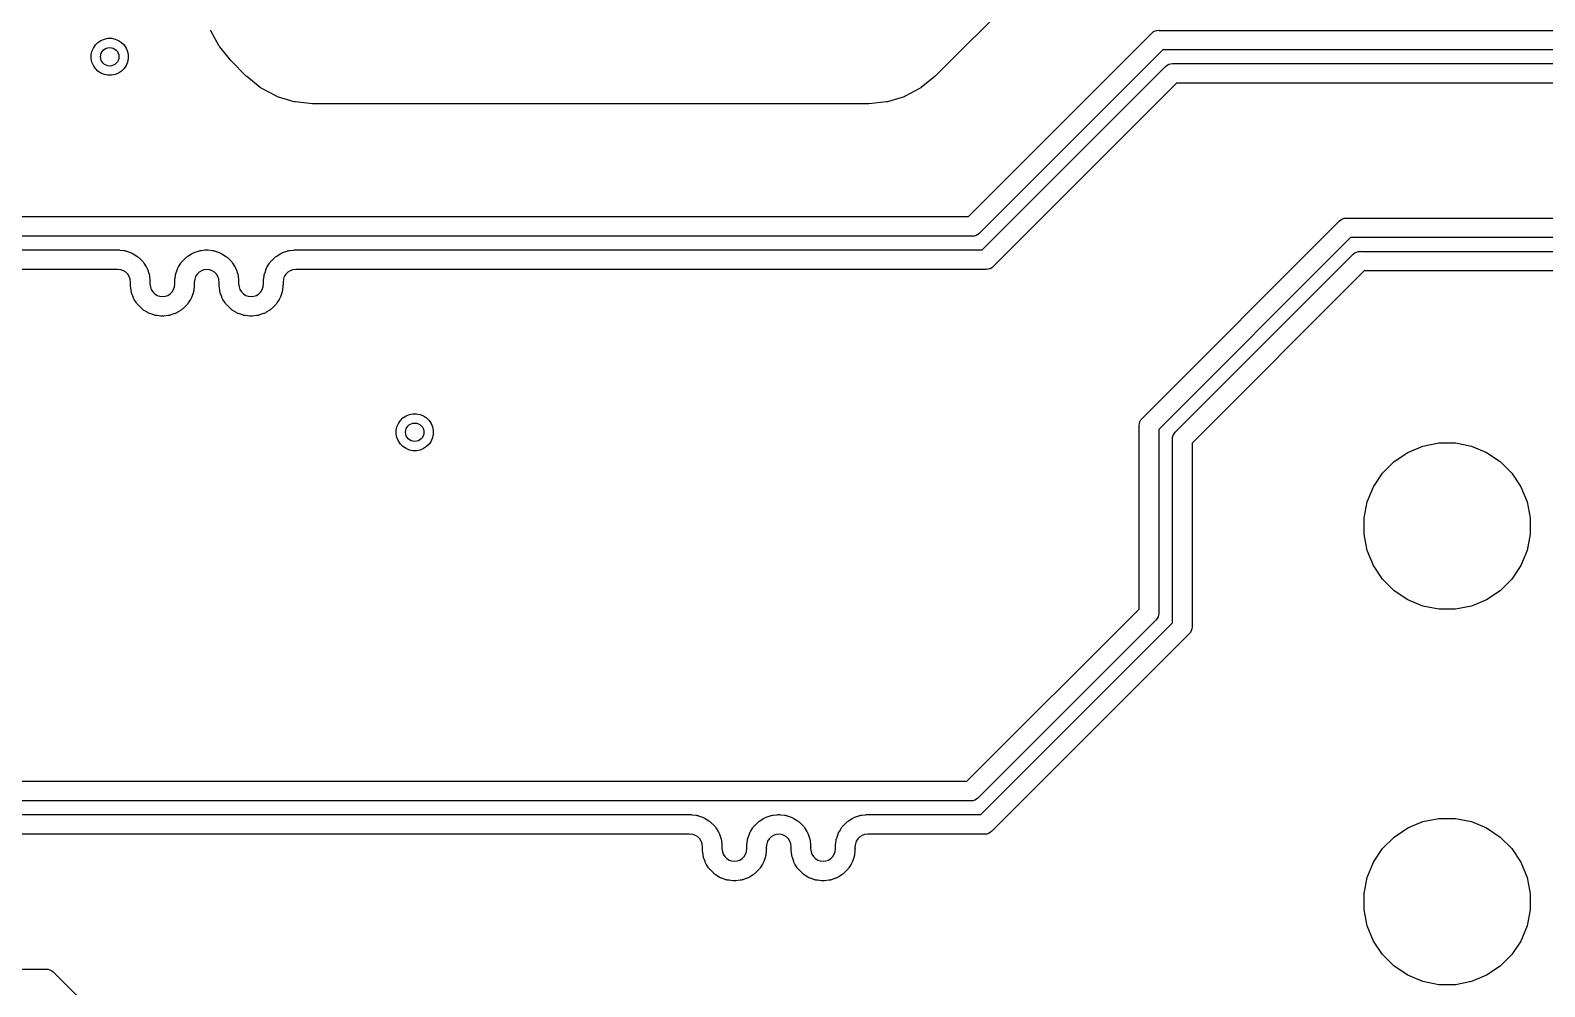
# Model space of a CAD drawing. Extents: x 4.56 to 9.01, y -5.14 to -1.86.
# Drawn here: x 7.445 to 8.252, y -3.345 to -2.836 of the extents above; entities that cross this region are included whole.
import ezdxf

# ---------------------------------------------------------------- set-up
doc = ezdxf.new("R2010")
doc.units = 0
doc.header["$MEASUREMENT"] = 0
doc.layers.add('BLACK', color=7, linetype='CONTINUOUS')

msp = doc.modelspace()

# ---------------------------------------------------------------- linework, layer by layer
at = {"layer": 'BLACK', "linetype": 'CONTINUOUS'}
for p, q in [((8.05963, -2.72787), (7.92725, -2.86025)), ((7.54142, -2.83614), (7.54132, -2.83589)), ((7.54144, -2.83618), (7.54142, -2.83614)), ((7.54579, -2.84431), (7.54144, -2.83618)), ((7.54144, -2.83618), (7.54144, -2.83618)), ((7.54144, -2.83618), (7.54144, -2.83618)), ((7.54144, -2.83618), (7.54144, -2.83618)), ((7.94496, -2.93515), (8.04247, -2.83764)), ((8.04247, -2.83764), (8.04263, -2.83744)), ((8.04263, -2.83744), (8.04342, -2.83679)), ((8.04342, -2.83679), (8.04433, -2.83631)), ((8.04433, -2.83631), (8.04448, -2.83626)), ((8.04448, -2.83626), (8.04531, -2.83601)), ((8.04531, -2.83601), (8.04633, -2.83591)), ((8.04633, -2.83591), (8.04659, -2.83593)), ((8.04659, -2.83593), (8.85341, -2.83593)), ((7.47766, -2.84903), (7.47804, -2.84713)), ((7.47804, -2.84713), (7.47878, -2.84534)), ((7.47878, -2.84534), (7.47985, -2.84373)), ((7.47985, -2.84373), (7.48123, -2.84235)), ((7.48123, -2.84235), (7.48284, -2.84128)), ((7.48284, -2.84128), (7.48463, -2.84054)), ((7.48463, -2.84054), (7.48653, -2.84016)), ((7.48653, -2.84016), (7.48847, -2.84016)), ((7.48847, -2.84016), (7.49037, -2.84054)), ((7.49037, -2.84054), (7.49216, -2.84128)), ((7.49216, -2.84128), (7.49377, -2.84235)), ((7.49377, -2.84235), (7.49515, -2.84373)), ((7.49515, -2.84373), (7.49622, -2.84534)), ((7.49622, -2.84534), (7.49696, -2.84713)), ((7.49696, -2.84713), (7.49734, -2.84903)), ((7.54594, -2.84453), (7.54579, -2.84431)), ((7.54609, -2.84476), (7.54594, -2.84453)), ((7.54611, -2.84479), (7.54609, -2.84476)), ((7.55205, -2.85203), (7.54611, -2.84479)), ((7.54611, -2.84479), (7.54611, -2.84479)), ((7.54611, -2.84479), (7.54611, -2.84479)), ((7.54611, -2.84479), (7.54611, -2.84479)), ((8.04849, -2.84635), (7.95098, -2.94385)), ((8.85151, -2.84635), (8.04849, -2.84635)), ((7.47766, -2.85097), (7.47766, -2.84903)), ((7.47804, -2.85287), (7.47766, -2.85097)), ((7.47878, -2.85466), (7.47804, -2.85287)), ((7.47985, -2.85627), (7.47878, -2.85466)), ((7.49622, -2.85466), (7.49515, -2.85627)), ((7.49696, -2.85287), (7.49622, -2.85466)), ((7.49734, -2.85097), (7.49696, -2.85287)), ((7.49734, -2.84903), (7.49734, -2.85097)), ((7.55214, -2.85212), (7.55205, -2.85203)), ((7.55222, -2.85222), (7.55214, -2.85212)), ((7.55225, -2.85225), (7.55222, -2.85222)), ((7.56025, -2.86025), (7.55225, -2.85225)), ((7.9523, -2.95287), (8.04981, -2.85536)), ((8.04981, -2.85536), (8.04997, -2.85516)), ((8.04997, -2.85516), (8.05076, -2.85451)), ((8.05076, -2.85451), (8.05167, -2.85403)), ((8.05167, -2.85403), (8.05265, -2.85373)), ((8.05167, -2.85403), (8.05167, -2.85403)), ((8.05265, -2.85373), (8.05367, -2.85363)), ((8.05367, -2.85363), (8.05393, -2.85365)), ((8.05393, -2.85365), (8.84607, -2.85365)), ((7.48123, -2.85765), (7.47985, -2.85627)), ((7.48284, -2.85872), (7.48123, -2.85765)), ((7.48463, -2.85946), (7.48284, -2.85872)), ((7.48653, -2.85984), (7.48463, -2.85946)), ((7.48847, -2.85984), (7.48653, -2.85984)), ((7.49037, -2.85946), (7.48847, -2.85984)), ((7.49216, -2.85872), (7.49037, -2.85946)), ((7.49377, -2.85765), (7.49216, -2.85872)), ((7.49515, -2.85627), (7.49377, -2.85765)), ((7.56035, -2.86033), (7.56025, -2.86025)), ((7.56044, -2.86042), (7.56035, -2.86033)), ((7.56047, -2.86045), (7.56044, -2.86042)), ((7.56771, -2.86639), (7.56047, -2.86045)), ((7.92703, -2.86045), (7.91979, -2.86639)), ((7.92712, -2.86036), (7.92703, -2.86045)), ((7.92722, -2.86028), (7.92712, -2.86036)), ((7.92725, -2.86025), (7.92722, -2.86028)), ((8.05583, -2.86407), (7.95832, -2.96157)), ((8.84417, -2.86407), (8.05583, -2.86407)), ((7.56793, -2.86654), (7.56771, -2.86639)), ((7.56815, -2.86669), (7.56793, -2.86654)), ((7.56819, -2.86671), (7.56815, -2.86669)), ((7.57632, -2.87106), (7.56819, -2.86671)), ((7.56819, -2.86671), (7.56819, -2.86671)), ((7.56819, -2.86671), (7.56819, -2.86671)), ((7.56819, -2.86671), (7.56819, -2.86671)), ((7.57657, -2.87116), (7.57632, -2.87106)), ((7.57682, -2.87127), (7.57657, -2.87116)), ((7.57685, -2.87128), (7.57682, -2.87127)), ((7.58568, -2.87395), (7.57685, -2.87128)), ((7.57685, -2.87128), (7.57685, -2.87128)), ((7.57685, -2.87128), (7.57685, -2.87128)), ((7.57685, -2.87128), (7.57685, -2.87128)), ((7.91065, -2.87128), (7.90182, -2.87395)), ((7.91089, -2.87118), (7.91065, -2.87128)), ((7.91114, -2.87108), (7.91089, -2.87118)), ((7.91118, -2.87106), (7.91114, -2.87108)), ((7.91931, -2.86671), (7.91118, -2.87106)), ((7.91118, -2.87106), (7.91118, -2.87106)), ((7.91118, -2.87106), (7.91118, -2.87106)), ((7.91118, -2.87106), (7.91118, -2.87106)), ((7.91953, -2.86656), (7.91931, -2.86671)), ((7.91976, -2.86641), (7.91953, -2.86656)), ((7.91979, -2.86639), (7.91976, -2.86641)), ((7.91979, -2.86639), (7.91979, -2.86639)), ((7.91979, -2.86639), (7.91979, -2.86639)), ((7.91979, -2.86639), (7.91979, -2.86639)), ((7.58594, -2.87401), (7.58568, -2.87395)), ((7.5862, -2.87406), (7.58594, -2.87401)), ((7.58624, -2.87407), (7.5862, -2.87406)), ((7.58625, -2.87407), (7.58624, -2.87407)), ((7.58624, -2.87407), (7.58624, -2.87407)), ((7.58624, -2.87407), (7.58624, -2.87407)), ((7.59557, -2.87499), (7.58625, -2.87407)), ((7.59569, -2.87499), (7.59557, -2.87499)), ((7.59581, -2.875), (7.59569, -2.87499)), ((7.59586, -2.875), (7.59581, -2.875)), ((7.89164, -2.875), (7.59586, -2.875)), ((7.89177, -2.87499), (7.89164, -2.875)), ((7.89189, -2.87499), (7.89177, -2.87499)), ((7.89193, -2.87499), (7.89189, -2.87499)), ((7.90125, -2.87407), (7.89193, -2.87499)), ((7.90152, -2.87402), (7.90125, -2.87407)), ((7.90178, -2.87397), (7.90152, -2.87402)), ((7.90182, -2.87396), (7.90178, -2.87397)), ((7.90182, -2.87395), (7.90182, -2.87396)), ((7.90182, -2.87396), (7.90182, -2.87396)), ((7.90182, -2.87396), (7.90182, -2.87396)), ((7.27386, -2.93515), (7.94496, -2.93515)), ((8.14342, -2.93679), (8.14433, -2.93631)), ((8.14433, -2.93631), (8.1447, -2.93619)), ((8.1447, -2.93619), (8.14531, -2.93601)), ((8.14531, -2.93601), (8.14633, -2.93591)), ((8.14633, -2.93591), (8.14659, -2.93593)), ((8.14659, -2.93593), (8.45341, -2.93593)), ((7.95002, -2.9447), (7.94912, -2.94518)), ((7.95082, -2.94405), (7.95002, -2.9447)), ((7.95098, -2.94385), (7.95082, -2.94405)), ((8.03764, -3.04247), (8.14247, -2.93764)), ((8.14247, -2.93764), (8.14263, -2.93744)), ((8.14263, -2.93744), (8.14342, -2.93679)), ((7.94686, -2.94556), (7.25468, -2.94556)), ((7.94712, -2.94558), (7.94686, -2.94556)), ((7.94807, -2.94549), (7.94712, -2.94558)), ((7.94814, -2.94548), (7.94807, -2.94549)), ((7.94912, -2.94518), (7.94814, -2.94548)), ((8.14849, -2.94635), (8.04635, -3.04849)), ((8.45151, -2.94635), (8.14849, -2.94635)), ((7.25468, -2.95287), (7.49145, -2.95287)), ((7.49145, -2.95287), (7.49149, -2.95286)), ((7.49149, -2.95286), (7.49196, -2.95287)), ((7.49196, -2.95287), (7.49218, -2.95287)), ((7.49218, -2.95287), (7.49222, -2.95287)), ((7.49222, -2.95287), (7.49226, -2.95287)), ((7.49226, -2.95287), (7.49248, -2.9529)), ((7.49248, -2.9529), (7.49295, -2.95294)), ((7.49295, -2.95294), (7.49298, -2.95295)), ((7.49298, -2.95295), (7.49496, -2.95318)), ((7.49496, -2.95318), (7.49529, -2.95319)), ((7.49529, -2.95319), (7.49571, -2.95329)), ((7.49571, -2.95329), (7.49614, -2.95339)), ((7.49614, -2.95339), (7.49645, -2.95352)), ((7.49645, -2.95352), (7.4986, -2.95427)), ((7.4986, -2.95427), (7.49892, -2.95436)), ((7.49892, -2.95436), (7.49931, -2.95455)), ((7.49931, -2.95455), (7.49971, -2.95474)), ((7.49971, -2.95474), (7.49998, -2.95493)), ((7.49998, -2.95493), (7.50191, -2.95615)), ((7.50191, -2.95615), (7.5022, -2.9563)), ((7.5022, -2.9563), (7.50254, -2.95658)), ((7.50254, -2.95658), (7.50288, -2.95685)), ((7.50288, -2.95685), (7.5031, -2.9571)), ((7.5031, -2.9571), (7.50471, -2.95871)), ((7.50471, -2.95871), (7.50496, -2.95893)), ((7.50496, -2.95893), (7.50523, -2.95927)), ((7.50523, -2.95927), (7.50551, -2.95961)), ((7.50551, -2.95961), (7.50567, -2.9599)), ((7.50567, -2.9599), (7.50688, -2.96184)), ((7.52422, -2.96184), (7.52543, -2.9599)), ((7.52543, -2.9599), (7.52559, -2.95961)), ((7.52559, -2.95961), (7.52587, -2.95927)), ((7.52587, -2.95927), (7.52614, -2.95893)), ((7.52614, -2.95893), (7.52638, -2.95871)), ((7.52638, -2.95871), (7.528, -2.9571)), ((7.528, -2.9571), (7.52821, -2.95685)), ((7.52821, -2.95685), (7.52856, -2.95658)), ((7.52856, -2.95658), (7.5289, -2.9563)), ((7.5289, -2.9563), (7.52919, -2.95615)), ((7.52919, -2.95615), (7.53112, -2.95493)), ((7.53112, -2.95493), (7.53139, -2.95474)), ((7.53139, -2.95474), (7.53179, -2.95455)), ((7.53179, -2.95455), (7.53218, -2.95436)), ((7.53218, -2.95436), (7.5325, -2.95427)), ((7.5325, -2.95427), (7.53465, -2.95352)), ((7.53465, -2.95352), (7.53495, -2.95339)), ((7.53495, -2.95339), (7.53538, -2.95329)), ((7.53538, -2.95329), (7.53581, -2.95319)), ((7.53581, -2.95319), (7.53614, -2.95318)), ((7.53614, -2.95318), (7.53841, -2.95292)), ((7.53841, -2.95292), (7.53873, -2.95286)), ((7.53873, -2.95286), (7.53917, -2.95287)), ((7.53917, -2.95287), (7.53961, -2.95286)), ((7.53961, -2.95286), (7.53993, -2.95292)), ((7.53993, -2.95292), (7.5422, -2.95318)), ((7.5422, -2.95318), (7.54253, -2.95319)), ((7.54253, -2.95319), (7.54296, -2.95329)), ((7.54296, -2.95329), (7.54339, -2.95339)), ((7.54339, -2.95339), (7.54369, -2.95352)), ((7.54369, -2.95352), (7.54584, -2.95427)), ((7.54584, -2.95427), (7.54616, -2.95436)), ((7.54616, -2.95436), (7.54655, -2.95455)), ((7.54655, -2.95455), (7.54695, -2.95474)), ((7.54695, -2.95474), (7.54722, -2.95493)), ((7.54722, -2.95493), (7.54915, -2.95615)), ((7.54915, -2.95615), (7.54944, -2.9563)), ((7.54944, -2.9563), (7.54978, -2.95658)), ((7.54978, -2.95658), (7.55013, -2.95685)), ((7.55013, -2.95685), (7.55034, -2.9571)), ((7.55034, -2.9571), (7.55196, -2.95871)), ((7.55196, -2.95871), (7.55221, -2.95893)), ((7.55221, -2.95893), (7.55248, -2.95927)), ((7.55248, -2.95927), (7.55275, -2.95961)), ((7.55275, -2.95961), (7.55291, -2.9599)), ((7.55291, -2.9599), (7.55412, -2.96184)), ((7.57146, -2.96184), (7.57268, -2.9599)), ((7.57268, -2.9599), (7.57283, -2.95961)), ((7.57283, -2.95961), (7.57311, -2.95927)), ((7.57311, -2.95927), (7.57338, -2.95893)), ((7.57338, -2.95893), (7.57363, -2.95871)), ((7.57363, -2.95871), (7.57524, -2.9571)), ((7.57524, -2.9571), (7.57546, -2.95685)), ((7.57546, -2.95685), (7.5758, -2.95658)), ((7.5758, -2.95658), (7.57614, -2.9563)), ((7.57614, -2.9563), (7.57644, -2.95615)), ((7.57644, -2.95615), (7.57837, -2.95493)), ((7.57837, -2.95493), (7.57863, -2.95474)), ((7.57863, -2.95474), (7.57903, -2.95455)), ((7.57903, -2.95455), (7.57942, -2.95436)), ((7.57942, -2.95436), (7.57974, -2.95427)), ((7.57974, -2.95427), (7.5819, -2.95352)), ((7.5819, -2.95352), (7.5822, -2.95339)), ((7.5822, -2.95339), (7.58263, -2.95329)), ((7.58263, -2.95329), (7.58306, -2.95319)), ((7.58306, -2.95319), (7.58338, -2.95318)), ((7.58338, -2.95318), (7.58536, -2.95295)), ((7.58536, -2.95295), (7.58539, -2.95294)), ((7.58539, -2.95294), (7.58587, -2.9529)), ((7.58587, -2.9529), (7.58609, -2.95287)), ((7.58609, -2.95287), (7.58612, -2.95287)), ((7.58612, -2.95287), (7.58616, -2.95287)), ((7.58616, -2.95287), (7.58638, -2.95287)), ((7.58638, -2.95287), (7.58685, -2.95286)), ((7.58685, -2.95286), (7.58689, -2.95287)), ((7.58689, -2.95287), (7.9523, -2.95287)), ((8.05536, -3.04981), (8.14981, -2.95536)), ((8.14981, -2.95536), (8.14997, -2.95516)), ((8.14997, -2.95516), (8.15076, -2.95451)), ((8.15076, -2.95451), (8.15167, -2.95403)), ((8.15167, -2.95403), (8.15265, -2.95373)), ((8.15265, -2.95373), (8.15341, -2.95365)), ((8.15341, -2.95365), (8.15367, -2.95363)), ((8.15341, -2.95365), (8.15341, -2.95365)), ((8.15367, -2.95363), (8.15393, -2.95365)), ((8.15393, -2.95365), (8.44607, -2.95365)), ((7.49163, -2.96328), (7.27386, -2.96328)), ((7.49339, -2.96348), (7.49163, -2.96328)), ((7.49478, -2.96396), (7.49339, -2.96348)), ((7.49602, -2.96475), (7.49478, -2.96396)), ((7.49707, -2.96579), (7.49602, -2.96475)), ((7.49785, -2.96703), (7.49707, -2.96579)), ((7.49833, -2.96842), (7.49785, -2.96703)), ((7.49853, -2.97018), (7.49833, -2.96842)), ((7.50688, -2.96184), (7.50707, -2.9621)), ((7.50707, -2.9621), (7.50726, -2.9625)), ((7.50726, -2.9625), (7.50746, -2.96289)), ((7.50746, -2.96289), (7.50754, -2.96321)), ((7.50754, -2.96321), (7.5083, -2.96536)), ((7.5083, -2.96536), (7.50843, -2.96567)), ((7.50843, -2.96567), (7.50852, -2.9661)), ((7.50852, -2.9661), (7.50862, -2.96652)), ((7.50862, -2.96652), (7.50864, -2.96685)), ((7.50864, -2.96685), (7.50886, -2.96883)), ((7.50886, -2.96883), (7.50887, -2.96886)), ((7.50887, -2.96886), (7.50892, -2.96934)), ((7.52218, -2.96934), (7.52223, -2.96886)), ((7.52223, -2.96886), (7.52224, -2.96883)), ((7.52224, -2.96883), (7.52246, -2.96685)), ((7.52246, -2.96685), (7.52248, -2.96652)), ((7.52248, -2.96652), (7.52258, -2.9661)), ((7.52258, -2.9661), (7.52267, -2.96567)), ((7.52267, -2.96567), (7.5228, -2.96536)), ((7.5228, -2.96536), (7.52356, -2.96321)), ((7.52356, -2.96321), (7.52364, -2.96289)), ((7.52364, -2.96289), (7.52384, -2.9625)), ((7.52384, -2.9625), (7.52402, -2.9621)), ((7.52402, -2.9621), (7.52422, -2.96184)), ((7.53276, -2.96842), (7.53257, -2.97018)), ((7.53325, -2.96703), (7.53276, -2.96842)), ((7.53403, -2.96579), (7.53325, -2.96703)), ((7.53507, -2.96475), (7.53403, -2.96579)), ((7.53632, -2.96396), (7.53507, -2.96475)), ((7.53771, -2.96348), (7.53632, -2.96396)), ((7.53917, -2.96331), (7.53771, -2.96348)), ((7.54063, -2.96348), (7.53917, -2.96331)), ((7.54202, -2.96396), (7.54063, -2.96348)), ((7.54327, -2.96475), (7.54202, -2.96396)), ((7.54431, -2.96579), (7.54327, -2.96475)), ((7.54509, -2.96703), (7.54431, -2.96579)), ((7.54558, -2.96842), (7.54509, -2.96703)), ((7.54578, -2.97018), (7.54558, -2.96842)), ((7.55412, -2.96184), (7.55432, -2.9621)), ((7.55432, -2.9621), (7.5545, -2.9625)), ((7.5545, -2.9625), (7.5547, -2.96289)), ((7.5547, -2.96289), (7.55479, -2.96321)), ((7.55479, -2.96321), (7.55554, -2.96536)), ((7.55554, -2.96536), (7.55567, -2.96567)), ((7.55567, -2.96567), (7.55576, -2.9661)), ((7.55576, -2.9661), (7.55587, -2.96652)), ((7.55587, -2.96652), (7.55588, -2.96685)), ((7.55588, -2.96685), (7.5561, -2.96883)), ((7.5561, -2.96883), (7.55611, -2.96886)), ((7.55611, -2.96886), (7.55616, -2.96934)), ((7.56943, -2.96934), (7.56947, -2.96886)), ((7.56947, -2.96886), (7.56948, -2.96883)), ((7.56948, -2.96883), (7.56971, -2.96685)), ((7.56971, -2.96685), (7.56972, -2.96652)), ((7.56972, -2.96652), (7.56982, -2.9661)), ((7.56982, -2.9661), (7.56992, -2.96567)), ((7.56992, -2.96567), (7.57005, -2.96536)), ((7.57005, -2.96536), (7.5708, -2.96321)), ((7.5708, -2.96321), (7.57089, -2.96289)), ((7.57089, -2.96289), (7.57108, -2.9625)), ((7.57108, -2.9625), (7.57127, -2.9621)), ((7.57127, -2.9621), (7.57146, -2.96184)), ((7.58001, -2.96842), (7.57981, -2.97018)), ((7.58049, -2.96703), (7.58001, -2.96842)), ((7.58128, -2.96579), (7.58049, -2.96703)), ((7.58232, -2.96475), (7.58128, -2.96579)), ((7.58356, -2.96396), (7.58232, -2.96475)), ((7.58495, -2.96348), (7.58356, -2.96396)), ((7.58671, -2.96328), (7.58495, -2.96348)), ((7.9542, -2.96328), (7.58671, -2.96328)), ((7.95446, -2.9633), (7.9542, -2.96328)), ((7.95534, -2.96322), (7.95446, -2.9633)), ((7.95548, -2.9632), (7.95534, -2.96322)), ((7.95646, -2.96291), (7.95548, -2.9632)), ((7.95736, -2.96242), (7.95646, -2.96291)), ((7.95816, -2.96177), (7.95736, -2.96242)), ((7.95832, -2.96157), (7.95816, -2.96177)), ((8.15583, -2.96407), (8.06407, -3.05583)), ((8.44417, -2.96407), (8.15583, -2.96407)), ((7.49853, -2.97068), (7.49853, -2.97018)), ((7.49853, -2.97072), (7.49853, -2.97068)), ((7.49853, -2.97119), (7.49853, -2.97072)), ((7.49853, -2.97142), (7.49853, -2.97119)), ((7.49854, -2.97145), (7.49853, -2.97142)), ((7.49854, -2.97149), (7.49854, -2.97145)), ((7.49856, -2.97171), (7.49854, -2.97149)), ((7.49861, -2.97218), (7.49856, -2.97171)), ((7.49862, -2.97222), (7.49861, -2.97218)), ((7.49884, -2.97419), (7.49862, -2.97222)), ((7.49885, -2.97452), (7.49884, -2.97419)), ((7.49896, -2.97495), (7.49885, -2.97452)), ((7.49905, -2.97538), (7.49896, -2.97495)), ((7.49918, -2.97568), (7.49905, -2.97538)), ((7.49993, -2.97783), (7.49918, -2.97568)), ((7.50892, -2.96934), (7.50894, -2.96956)), ((7.50894, -2.96956), (7.50894, -2.96959)), ((7.50894, -2.96959), (7.50894, -2.96963)), ((7.50894, -2.96963), (7.50894, -2.96985)), ((7.50894, -2.96985), (7.50895, -2.97032)), ((7.50895, -2.97032), (7.50894, -2.97036)), ((7.50894, -2.97036), (7.50894, -2.97087)), ((7.50894, -2.97087), (7.50914, -2.97262)), ((7.50914, -2.97262), (7.50963, -2.97401)), ((7.50963, -2.97401), (7.51041, -2.97526)), ((7.51041, -2.97526), (7.51145, -2.9763)), ((7.51145, -2.9763), (7.5127, -2.97708)), ((7.5184, -2.97708), (7.51965, -2.9763)), ((7.51965, -2.9763), (7.52069, -2.97526)), ((7.52069, -2.97526), (7.52147, -2.97401)), ((7.52147, -2.97401), (7.52196, -2.97262)), ((7.52196, -2.97262), (7.52215, -2.97087)), ((7.52215, -2.96963), (7.52216, -2.96959)), ((7.52215, -2.96985), (7.52215, -2.96963)), ((7.52215, -2.97032), (7.52215, -2.96985)), ((7.52215, -2.97036), (7.52215, -2.97032)), ((7.52215, -2.97087), (7.52215, -2.97036)), ((7.52216, -2.96956), (7.52218, -2.96934)), ((7.52216, -2.96959), (7.52216, -2.96956)), ((7.53192, -2.97568), (7.53116, -2.97783)), ((7.53205, -2.97538), (7.53192, -2.97568)), ((7.53214, -2.97495), (7.53205, -2.97538)), ((7.53224, -2.97452), (7.53214, -2.97495)), ((7.53226, -2.97419), (7.53224, -2.97452)), ((7.53248, -2.97222), (7.53226, -2.97419)), ((7.53249, -2.97218), (7.53248, -2.97222)), ((7.53254, -2.97171), (7.53249, -2.97218)), ((7.53256, -2.97149), (7.53254, -2.97171)), ((7.53257, -2.97142), (7.53256, -2.97145)), ((7.53256, -2.97145), (7.53256, -2.97149)), ((7.53257, -2.97018), (7.53257, -2.97068)), ((7.53257, -2.97068), (7.53257, -2.97072)), ((7.53257, -2.97072), (7.53257, -2.97119)), ((7.53257, -2.97119), (7.53257, -2.97142)), ((7.54577, -2.97072), (7.54578, -2.97068)), ((7.54578, -2.97119), (7.54577, -2.97072)), ((7.54578, -2.97068), (7.54578, -2.97018)), ((7.54578, -2.97142), (7.54578, -2.97119)), ((7.54578, -2.97145), (7.54578, -2.97142)), ((7.54578, -2.97149), (7.54578, -2.97145)), ((7.5458, -2.97171), (7.54578, -2.97149)), ((7.54585, -2.97218), (7.5458, -2.97171)), ((7.54586, -2.97222), (7.54585, -2.97218)), ((7.54608, -2.97419), (7.54586, -2.97222)), ((7.5461, -2.97452), (7.54608, -2.97419)), ((7.5462, -2.97495), (7.5461, -2.97452)), ((7.54629, -2.97538), (7.5462, -2.97495)), ((7.54642, -2.97568), (7.54629, -2.97538)), ((7.54718, -2.97783), (7.54642, -2.97568)), ((7.55616, -2.96934), (7.55618, -2.96956)), ((7.55618, -2.96956), (7.55618, -2.96959)), ((7.55618, -2.96959), (7.55619, -2.96963)), ((7.55619, -2.96963), (7.55619, -2.96985)), ((7.55619, -2.96985), (7.55619, -2.97032)), ((7.55619, -2.97032), (7.55619, -2.97036)), ((7.55619, -2.97036), (7.55619, -2.97087)), ((7.55619, -2.97087), (7.55639, -2.97262)), ((7.55639, -2.97262), (7.55687, -2.97401)), ((7.55687, -2.97401), (7.55765, -2.97526)), ((7.55765, -2.97526), (7.5587, -2.9763)), ((7.5587, -2.9763), (7.55994, -2.97708)), ((7.56564, -2.97708), (7.56689, -2.9763)), ((7.56689, -2.9763), (7.56793, -2.97526)), ((7.56793, -2.97526), (7.56871, -2.97401)), ((7.56871, -2.97401), (7.5692, -2.97262)), ((7.5692, -2.97262), (7.5694, -2.97087)), ((7.56939, -2.97032), (7.5694, -2.96985)), ((7.5694, -2.97036), (7.56939, -2.97032)), ((7.5694, -2.96956), (7.56943, -2.96934)), ((7.5694, -2.96959), (7.5694, -2.96956)), ((7.5694, -2.96963), (7.5694, -2.96959)), ((7.5694, -2.96985), (7.5694, -2.96963)), ((7.5694, -2.97087), (7.5694, -2.97036)), ((7.57916, -2.97568), (7.57841, -2.97783)), ((7.57929, -2.97538), (7.57916, -2.97568)), ((7.57938, -2.97495), (7.57929, -2.97538)), ((7.57949, -2.97452), (7.57938, -2.97495)), ((7.5795, -2.97419), (7.57949, -2.97452)), ((7.57972, -2.97222), (7.5795, -2.97419)), ((7.57973, -2.97218), (7.57972, -2.97222)), ((7.57978, -2.97171), (7.57973, -2.97218)), ((7.57981, -2.97149), (7.57978, -2.97171)), ((7.57981, -2.97018), (7.57981, -2.97068)), ((7.57981, -2.97068), (7.57982, -2.97072)), ((7.57982, -2.97072), (7.57981, -2.97119)), ((7.57981, -2.97119), (7.57981, -2.97142)), ((7.57981, -2.97142), (7.57981, -2.97145)), ((7.57981, -2.97145), (7.57981, -2.97149)), ((7.50002, -2.97815), (7.49993, -2.97783)), ((7.50022, -2.97854), (7.50002, -2.97815)), ((7.5004, -2.97894), (7.50022, -2.97854)), ((7.5006, -2.97921), (7.5004, -2.97894)), ((7.50181, -2.98114), (7.5006, -2.97921)), ((7.50197, -2.98143), (7.50181, -2.98114)), ((7.50224, -2.98177), (7.50197, -2.98143)), ((7.50251, -2.98212), (7.50224, -2.98177)), ((7.50276, -2.98233), (7.50251, -2.98212)), ((7.50438, -2.98395), (7.50276, -2.98233)), ((7.50459, -2.9842), (7.50438, -2.98395)), ((7.50494, -2.98446), (7.50459, -2.9842)), ((7.50528, -2.98474), (7.50494, -2.98446)), ((7.50557, -2.9849), (7.50528, -2.98474)), ((7.5075, -2.98611), (7.50557, -2.9849)), ((7.5127, -2.97708), (7.51409, -2.97757)), ((7.51409, -2.97757), (7.51555, -2.97773)), ((7.51555, -2.97773), (7.51701, -2.97757)), ((7.51701, -2.97757), (7.5184, -2.97708)), ((7.52553, -2.9849), (7.5236, -2.98611)), ((7.52582, -2.98474), (7.52553, -2.9849)), ((7.52616, -2.98446), (7.52582, -2.98474)), ((7.52651, -2.9842), (7.52616, -2.98446)), ((7.52672, -2.98395), (7.52651, -2.9842)), ((7.52834, -2.98233), (7.52672, -2.98395)), ((7.52858, -2.98212), (7.52834, -2.98233)), ((7.52885, -2.98177), (7.52858, -2.98212)), ((7.52913, -2.98143), (7.52885, -2.98177)), ((7.52929, -2.98114), (7.52913, -2.98143)), ((7.5305, -2.97921), (7.52929, -2.98114)), ((7.5307, -2.97894), (7.5305, -2.97921)), ((7.53088, -2.97854), (7.5307, -2.97894)), ((7.53108, -2.97815), (7.53088, -2.97854)), ((7.53116, -2.97783), (7.53108, -2.97815)), ((7.54726, -2.97815), (7.54718, -2.97783)), ((7.54746, -2.97854), (7.54726, -2.97815)), ((7.54765, -2.97894), (7.54746, -2.97854)), ((7.54784, -2.97921), (7.54765, -2.97894)), ((7.54905, -2.98114), (7.54784, -2.97921)), ((7.54921, -2.98143), (7.54905, -2.98114)), ((7.54949, -2.98177), (7.54921, -2.98143)), ((7.54976, -2.98212), (7.54949, -2.98177)), ((7.55001, -2.98233), (7.54976, -2.98212)), ((7.55162, -2.98395), (7.55001, -2.98233)), ((7.55184, -2.9842), (7.55162, -2.98395)), ((7.55218, -2.98446), (7.55184, -2.9842)), ((7.55252, -2.98474), (7.55218, -2.98446)), ((7.55281, -2.9849), (7.55252, -2.98474)), ((7.55474, -2.98611), (7.55281, -2.9849)), ((7.55994, -2.97708), (7.56133, -2.97757)), ((7.56133, -2.97757), (7.56279, -2.97773)), ((7.56279, -2.97773), (7.56426, -2.97757)), ((7.56426, -2.97757), (7.56564, -2.97708)), ((7.57277, -2.9849), (7.57084, -2.98611)), ((7.57306, -2.98474), (7.57277, -2.9849)), ((7.5734, -2.98446), (7.57306, -2.98474)), ((7.57375, -2.9842), (7.5734, -2.98446)), ((7.57397, -2.98395), (7.57375, -2.9842)), ((7.57558, -2.98233), (7.57397, -2.98395)), ((7.57583, -2.98212), (7.57558, -2.98233)), ((7.5761, -2.98177), (7.57583, -2.98212)), ((7.57638, -2.98143), (7.5761, -2.98177)), ((7.57653, -2.98114), (7.57638, -2.98143)), ((7.57775, -2.97921), (7.57653, -2.98114)), ((7.57794, -2.97894), (7.57775, -2.97921)), ((7.57812, -2.97854), (7.57794, -2.97894)), ((7.57832, -2.97815), (7.57812, -2.97854)), ((7.57841, -2.97783), (7.57832, -2.97815)), ((7.50777, -2.98631), (7.5075, -2.98611)), ((7.50817, -2.98649), (7.50777, -2.98631)), ((7.50856, -2.98669), (7.50817, -2.98649)), ((7.50888, -2.98678), (7.50856, -2.98669)), ((7.51103, -2.98753), (7.50888, -2.98678)), ((7.51133, -2.98766), (7.51103, -2.98753)), ((7.51176, -2.98775), (7.51133, -2.98766)), ((7.51219, -2.98785), (7.51176, -2.98775)), ((7.51252, -2.98787), (7.51219, -2.98785)), ((7.51478, -2.98812), (7.51252, -2.98787)), ((7.51511, -2.98818), (7.51478, -2.98812)), ((7.51555, -2.98818), (7.51511, -2.98818)), ((7.51599, -2.98818), (7.51555, -2.98818)), ((7.51631, -2.98812), (7.51599, -2.98818)), ((7.51858, -2.98787), (7.51631, -2.98812)), ((7.51891, -2.98785), (7.51858, -2.98787)), ((7.51934, -2.98775), (7.51891, -2.98785)), ((7.51977, -2.98766), (7.51934, -2.98775)), ((7.52007, -2.98753), (7.51977, -2.98766)), ((7.52222, -2.98678), (7.52007, -2.98753)), ((7.52254, -2.98669), (7.52222, -2.98678)), ((7.52293, -2.98649), (7.52254, -2.98669)), ((7.52333, -2.98631), (7.52293, -2.98649)), ((7.5236, -2.98611), (7.52333, -2.98631)), ((7.55501, -2.98631), (7.55474, -2.98611)), ((7.55541, -2.98649), (7.55501, -2.98631)), ((7.5558, -2.98669), (7.55541, -2.98649)), ((7.55612, -2.98678), (7.5558, -2.98669)), ((7.55827, -2.98753), (7.55612, -2.98678)), ((7.55858, -2.98766), (7.55827, -2.98753)), ((7.55901, -2.98775), (7.55858, -2.98766)), ((7.55943, -2.98785), (7.55901, -2.98775)), ((7.55976, -2.98787), (7.55943, -2.98785)), ((7.56203, -2.98812), (7.55976, -2.98787)), ((7.56235, -2.98818), (7.56203, -2.98812)), ((7.56279, -2.98818), (7.56235, -2.98818)), ((7.56323, -2.98818), (7.56279, -2.98818)), ((7.56356, -2.98812), (7.56323, -2.98818)), ((7.56582, -2.98787), (7.56356, -2.98812)), ((7.56615, -2.98785), (7.56582, -2.98787)), ((7.56658, -2.98775), (7.56615, -2.98785)), ((7.56701, -2.98766), (7.56658, -2.98775)), ((7.56731, -2.98753), (7.56701, -2.98766)), ((7.56947, -2.98678), (7.56731, -2.98753)), ((7.56978, -2.98669), (7.56947, -2.98678)), ((7.57018, -2.98649), (7.56978, -2.98669)), ((7.57058, -2.98631), (7.57018, -2.98649)), ((7.57084, -2.98611), (7.57058, -2.98631)), ((7.64373, -3.04235), (7.64534, -3.04128)), ((7.64534, -3.04128), (7.64713, -3.04054)), ((7.64713, -3.04054), (7.64903, -3.04016)), ((7.64903, -3.04016), (7.65097, -3.04016)), ((7.65097, -3.04016), (7.65287, -3.04054)), ((7.65287, -3.04054), (7.65466, -3.04128)), ((7.65466, -3.04128), (7.65627, -3.04235)), ((7.64016, -3.04903), (7.64054, -3.04713)), ((7.64016, -3.05097), (7.64016, -3.04903)), ((7.64054, -3.04713), (7.64128, -3.04534)), ((7.64128, -3.04534), (7.64235, -3.04373)), ((7.64235, -3.04373), (7.64373, -3.04235)), ((7.65627, -3.04235), (7.65765, -3.04373)), ((7.65765, -3.04373), (7.65872, -3.04534)), ((7.65872, -3.04534), (7.65946, -3.04713)), ((7.65946, -3.04713), (7.65984, -3.04903)), ((7.65984, -3.04903), (7.65984, -3.05097)), ((8.03591, -3.04633), (8.03601, -3.04531)), ((8.03593, -3.04659), (8.03591, -3.04633)), ((8.03593, -3.14417), (8.03593, -3.04659)), ((8.03601, -3.04531), (8.03631, -3.04433)), ((8.03631, -3.04433), (8.0364, -3.04416)), ((8.0364, -3.04416), (8.03679, -3.04342)), ((8.03679, -3.04342), (8.03744, -3.04263)), ((8.03744, -3.04263), (8.03764, -3.04247)), ((8.04635, -3.04849), (8.04635, -3.14607)), ((7.64054, -3.05287), (7.64016, -3.05097)), ((7.64128, -3.05466), (7.64054, -3.05287)), ((7.64235, -3.05627), (7.64128, -3.05466)), ((7.64373, -3.05765), (7.64235, -3.05627)), ((7.64534, -3.05872), (7.64373, -3.05765)), ((7.65627, -3.05765), (7.65466, -3.05872)), ((7.65765, -3.05627), (7.65627, -3.05765)), ((7.65872, -3.05466), (7.65765, -3.05627)), ((7.65946, -3.05287), (7.65872, -3.05466)), ((7.65984, -3.05097), (7.65946, -3.05287)), ((8.05363, -3.05367), (8.05373, -3.05265)), ((8.05365, -3.05393), (8.05363, -3.05367)), ((8.05365, -3.15151), (8.05365, -3.05393)), ((8.05373, -3.05265), (8.05403, -3.05167)), ((8.05403, -3.05167), (8.05405, -3.05162)), ((8.05405, -3.05162), (8.05451, -3.05076)), ((8.05451, -3.05076), (8.05516, -3.04997)), ((8.05516, -3.04997), (8.05536, -3.04981)), ((8.06407, -3.05583), (8.06407, -3.15341)), ((8.17902, -3.06075), (8.18708, -3.05741)), ((8.18708, -3.05741), (8.19564, -3.05571)), ((8.19564, -3.05571), (8.20436, -3.05571)), ((8.20436, -3.05571), (8.21292, -3.05741)), ((8.21292, -3.05741), (8.22098, -3.06075)), ((7.64713, -3.05946), (7.64534, -3.05872)), ((7.64903, -3.05984), (7.64713, -3.05946)), ((7.65097, -3.05984), (7.64903, -3.05984)), ((7.65287, -3.05946), (7.65097, -3.05984)), ((7.65466, -3.05872), (7.65287, -3.05946)), ((8.1656, -3.07177), (8.17177, -3.0656)), ((8.17177, -3.0656), (8.17902, -3.06075)), ((8.22098, -3.06075), (8.22823, -3.0656)), ((8.22823, -3.0656), (8.2344, -3.07177)), ((8.16075, -3.07902), (8.1656, -3.07177)), ((8.2344, -3.07177), (8.23925, -3.07902)), ((8.15741, -3.08708), (8.16075, -3.07902)), ((8.23925, -3.07902), (8.24259, -3.08708)), ((8.15571, -3.09564), (8.15741, -3.08708)), ((8.24259, -3.08708), (8.24429, -3.09564)), ((8.15571, -3.10436), (8.15571, -3.09564)), ((8.24429, -3.09564), (8.24429, -3.10436)), ((8.15741, -3.11292), (8.15571, -3.10436)), ((8.24429, -3.10436), (8.24259, -3.11292)), ((8.16075, -3.12098), (8.15741, -3.11292)), ((8.24259, -3.11292), (8.23925, -3.12098)), ((8.1656, -3.12823), (8.16075, -3.12098)), ((8.23925, -3.12098), (8.2344, -3.12823)), ((8.17177, -3.1344), (8.1656, -3.12823)), ((8.2344, -3.12823), (8.22823, -3.1344)), ((8.17902, -3.13925), (8.17177, -3.1344)), ((8.22823, -3.1344), (8.22098, -3.13925)), ((7.94417, -3.23593), (8.03593, -3.14417)), ((8.04635, -3.14607), (8.04637, -3.14633)), ((8.04637, -3.14633), (8.04635, -3.14659)), ((8.18708, -3.14259), (8.17902, -3.13925)), ((8.19564, -3.14429), (8.18708, -3.14259)), ((8.20436, -3.14429), (8.19564, -3.14429)), ((8.21292, -3.14259), (8.20436, -3.14429)), ((8.22098, -3.13925), (8.21292, -3.14259)), ((8.04464, -3.15019), (7.95019, -3.24464)), ((7.95151, -3.25365), (8.05365, -3.15151)), ((8.04484, -3.15003), (8.04464, -3.15019)), ((8.04549, -3.14924), (8.04484, -3.15003)), ((8.04597, -3.14833), (8.04549, -3.14924)), ((8.04627, -3.14735), (8.04597, -3.14833)), ((8.04635, -3.14659), (8.04627, -3.14735)), ((8.04635, -3.14659), (8.04635, -3.14659)), ((8.06409, -3.15367), (8.06399, -3.15469)), ((8.06407, -3.15341), (8.06409, -3.15367)), ((8.06236, -3.15753), (7.95753, -3.26236)), ((8.06256, -3.15737), (8.06236, -3.15753)), ((8.06321, -3.15658), (8.06256, -3.15737)), ((8.06369, -3.15567), (8.06321, -3.15658)), ((8.06385, -3.15516), (8.06369, -3.15567)), ((8.06399, -3.15469), (8.06385, -3.15516)), ((4.99659, -3.23593), (7.94417, -3.23593)), ((7.94607, -3.24635), (4.99849, -3.24635)), ((7.94633, -3.24637), (7.94607, -3.24635)), ((7.94735, -3.24627), (7.94633, -3.24637)), ((7.94833, -3.24597), (7.94735, -3.24627)), ((7.94924, -3.24549), (7.94833, -3.24597)), ((7.95003, -3.24484), (7.94924, -3.24549)), ((7.95019, -3.24464), (7.95003, -3.24484)), ((5.00393, -3.25365), (7.79618, -3.25365)), ((7.79618, -3.25365), (7.79621, -3.25365)), ((7.79621, -3.25365), (7.79668, -3.25365)), ((7.79668, -3.25365), (7.79691, -3.25365)), ((7.79691, -3.25365), (7.79694, -3.25366)), ((7.79694, -3.25366), (7.79698, -3.25366)), ((7.79698, -3.25366), (7.7972, -3.25368)), ((7.7972, -3.25368), (7.79767, -3.25373)), ((7.79767, -3.25373), (7.79771, -3.25374)), ((7.79771, -3.25374), (7.79968, -3.25396)), ((7.79968, -3.25396), (7.80001, -3.25398)), ((7.80001, -3.25398), (7.80044, -3.25408)), ((7.80044, -3.25408), (7.80087, -3.25417)), ((7.80087, -3.25417), (7.80117, -3.2543)), ((7.80117, -3.2543), (7.80332, -3.25506)), ((7.80332, -3.25506), (7.80364, -3.25514)), ((7.80364, -3.25514), (7.80403, -3.25534)), ((7.80403, -3.25534), (7.80443, -3.25552)), ((7.80443, -3.25552), (7.8047, -3.25572)), ((7.8047, -3.25572), (7.80663, -3.25693)), ((7.80663, -3.25693), (7.80692, -3.25709)), ((7.80692, -3.25709), (7.80726, -3.25737)), ((7.80726, -3.25737), (7.80761, -3.25764)), ((7.80761, -3.25764), (7.80782, -3.25788)), ((7.80782, -3.25788), (7.80944, -3.2595)), ((7.83111, -3.2595), (7.83272, -3.25788)), ((7.83272, -3.25788), (7.83294, -3.25764)), ((7.83294, -3.25764), (7.83329, -3.25737)), ((7.83329, -3.25737), (7.83362, -3.25709)), ((7.83362, -3.25709), (7.83392, -3.25693)), ((7.83392, -3.25693), (7.83585, -3.25572)), ((7.83585, -3.25572), (7.83611, -3.25552)), ((7.83611, -3.25552), (7.83651, -3.25534)), ((7.83651, -3.25534), (7.83691, -3.25514)), ((7.83691, -3.25514), (7.83722, -3.25506)), ((7.83722, -3.25506), (7.83938, -3.2543)), ((7.83938, -3.2543), (7.83968, -3.25417)), ((7.83968, -3.25417), (7.84011, -3.25408)), ((7.84011, -3.25408), (7.84054, -3.25398)), ((7.84054, -3.25398), (7.84087, -3.25396)), ((7.84087, -3.25396), (7.84313, -3.25371)), ((7.84313, -3.25371), (7.84346, -3.25365)), ((7.84346, -3.25365), (7.8439, -3.25365)), ((7.8439, -3.25365), (7.84433, -3.25365)), ((7.84433, -3.25365), (7.84466, -3.25371)), ((7.84466, -3.25371), (7.84693, -3.25396)), ((7.84693, -3.25396), (7.84725, -3.25398)), ((7.84725, -3.25398), (7.84768, -3.25408)), ((7.84768, -3.25408), (7.84811, -3.25417)), ((7.84811, -3.25417), (7.84841, -3.2543)), ((7.84841, -3.2543), (7.85057, -3.25506)), ((7.85057, -3.25506), (7.85089, -3.25514)), ((7.85089, -3.25514), (7.85128, -3.25534)), ((7.85128, -3.25534), (7.85168, -3.25552)), ((7.85168, -3.25552), (7.85194, -3.25572)), ((7.85194, -3.25572), (7.85387, -3.25693)), ((7.85387, -3.25693), (7.85417, -3.25709)), ((7.85417, -3.25709), (7.85451, -3.25737)), ((7.85451, -3.25737), (7.85485, -3.25764)), ((7.85485, -3.25764), (7.85507, -3.25788)), ((7.85507, -3.25788), (7.85668, -3.2595)), ((7.87835, -3.2595), (7.87997, -3.25788)), ((7.87997, -3.25788), (7.88018, -3.25764)), ((7.88018, -3.25764), (7.88053, -3.25737)), ((7.88053, -3.25737), (7.88087, -3.25709)), ((7.88087, -3.25709), (7.88116, -3.25693)), ((7.88116, -3.25693), (7.88309, -3.25572)), ((7.88309, -3.25572), (7.88336, -3.25552)), ((7.88336, -3.25552), (7.88376, -3.25534)), ((7.88376, -3.25534), (7.88415, -3.25514)), ((7.88415, -3.25514), (7.88447, -3.25506)), ((7.88447, -3.25506), (7.88662, -3.2543)), ((7.88662, -3.2543), (7.88692, -3.25417)), ((7.88692, -3.25417), (7.88735, -3.25408)), ((7.88735, -3.25408), (7.88778, -3.25398)), ((7.88778, -3.25398), (7.88811, -3.25396)), ((7.88811, -3.25396), (7.89008, -3.25374)), ((7.89008, -3.25374), (7.89012, -3.25373)), ((7.89012, -3.25373), (7.89059, -3.25368)), ((7.89059, -3.25368), (7.89081, -3.25366)), ((7.89081, -3.25366), (7.89085, -3.25366)), ((7.89085, -3.25366), (7.89088, -3.25365)), ((7.89088, -3.25365), (7.89111, -3.25365)), ((7.89111, -3.25365), (7.89158, -3.25365)), ((7.89158, -3.25365), (7.89161, -3.25365)), ((7.89161, -3.25365), (7.95151, -3.25365)), ((8.17902, -3.26075), (8.18708, -3.25741)), ((8.18708, -3.25741), (8.19564, -3.25571)), ((8.19564, -3.25571), (8.20436, -3.25571)), ((8.20436, -3.25571), (8.21292, -3.25741)), ((8.21292, -3.25741), (8.22098, -3.26075)), ((7.79636, -3.26407), (5.00583, -3.26407)), ((7.79811, -3.26426), (7.79636, -3.26407)), ((7.7995, -3.26475), (7.79811, -3.26426)), ((7.80075, -3.26553), (7.7995, -3.26475)), ((7.80179, -3.26657), (7.80075, -3.26553)), ((7.80257, -3.26782), (7.80179, -3.26657)), ((7.80944, -3.2595), (7.80969, -3.25971)), ((7.80969, -3.25971), (7.80996, -3.26006)), ((7.80996, -3.26006), (7.81023, -3.2604)), ((7.81023, -3.2604), (7.81039, -3.26069)), ((7.81039, -3.26069), (7.8116, -3.26262)), ((7.8116, -3.26262), (7.8118, -3.26289)), ((7.8118, -3.26289), (7.81198, -3.26329)), ((7.81198, -3.26329), (7.81218, -3.26368)), ((7.81218, -3.26368), (7.81227, -3.264)), ((7.81227, -3.264), (7.81302, -3.26615)), ((7.81302, -3.26615), (7.81315, -3.26645)), ((7.81315, -3.26645), (7.81324, -3.26689)), ((7.81324, -3.26689), (7.81335, -3.26731)), ((7.81335, -3.26731), (7.81336, -3.26764)), ((7.82719, -3.26764), (7.8272, -3.26731)), ((7.8272, -3.26731), (7.8273, -3.26688)), ((7.8273, -3.26688), (7.8274, -3.26646)), ((7.8274, -3.26646), (7.82753, -3.26615)), ((7.82753, -3.26615), (7.82828, -3.264)), ((7.82828, -3.264), (7.82837, -3.26368)), ((7.82837, -3.26368), (7.82856, -3.26329)), ((7.82856, -3.26329), (7.82875, -3.26289)), ((7.82875, -3.26289), (7.82894, -3.26262)), ((7.82894, -3.26262), (7.83016, -3.26069)), ((7.83016, -3.26069), (7.83031, -3.2604)), ((7.83031, -3.2604), (7.83059, -3.26006)), ((7.83059, -3.26006), (7.83086, -3.25971)), ((7.83086, -3.25971), (7.83111, -3.2595)), ((7.83876, -3.26657), (7.83797, -3.26782)), ((7.8398, -3.26553), (7.83876, -3.26657)), ((7.84104, -3.26475), (7.8398, -3.26553)), ((7.84243, -3.26426), (7.84104, -3.26475)), ((7.8439, -3.2641), (7.84243, -3.26426)), ((7.84536, -3.26426), (7.8439, -3.2641)), ((7.84675, -3.26475), (7.84536, -3.26426)), ((7.84799, -3.26553), (7.84675, -3.26475)), ((7.84903, -3.26657), (7.84799, -3.26553)), ((7.84982, -3.26782), (7.84903, -3.26657)), ((7.85668, -3.2595), (7.85693, -3.25971)), ((7.85693, -3.25971), (7.8572, -3.26006)), ((7.8572, -3.26006), (7.85748, -3.2604)), ((7.85748, -3.2604), (7.85763, -3.26069)), ((7.85763, -3.26069), (7.85885, -3.26262)), ((7.85885, -3.26262), (7.85904, -3.26289)), ((7.85904, -3.26289), (7.85923, -3.26329)), ((7.85923, -3.26329), (7.85942, -3.26368)), ((7.85942, -3.26368), (7.85951, -3.264)), ((7.85951, -3.264), (7.86026, -3.26615)), ((7.86026, -3.26615), (7.86039, -3.26645)), ((7.86039, -3.26645), (7.86049, -3.26689)), ((7.86049, -3.26689), (7.86059, -3.26731)), ((7.86059, -3.26731), (7.8606, -3.26764)), ((7.87443, -3.26764), (7.87444, -3.26731)), ((7.87444, -3.26731), (7.87455, -3.26688)), ((7.87455, -3.26688), (7.87464, -3.26646)), ((7.87464, -3.26646), (7.87477, -3.26615)), ((7.87477, -3.26615), (7.87552, -3.264)), ((7.87552, -3.264), (7.87561, -3.26368)), ((7.87561, -3.26368), (7.87581, -3.26329)), ((7.87581, -3.26329), (7.87599, -3.26289)), ((7.87599, -3.26289), (7.87619, -3.26262)), ((7.87619, -3.26262), (7.8774, -3.26069)), ((7.8774, -3.26069), (7.87756, -3.2604)), ((7.87756, -3.2604), (7.87783, -3.26006)), ((7.87783, -3.26006), (7.8781, -3.25971)), ((7.8781, -3.25971), (7.87835, -3.2595)), ((7.886, -3.26657), (7.88522, -3.26782)), ((7.88704, -3.26553), (7.886, -3.26657)), ((7.88829, -3.26475), (7.88704, -3.26553)), ((7.88968, -3.26426), (7.88829, -3.26475)), ((7.89143, -3.26407), (7.88968, -3.26426)), ((7.95341, -3.26407), (7.89143, -3.26407)), ((7.95367, -3.26409), (7.95341, -3.26407)), ((7.95455, -3.26401), (7.95367, -3.26409)), ((7.95469, -3.26399), (7.95455, -3.26401)), ((7.95567, -3.26369), (7.95469, -3.26399)), ((7.95658, -3.26321), (7.95567, -3.26369)), ((7.95737, -3.26256), (7.95658, -3.26321)), ((7.95753, -3.26236), (7.95737, -3.26256)), ((8.1656, -3.27177), (8.17177, -3.2656)), ((8.17177, -3.2656), (8.17902, -3.26075)), ((8.22098, -3.26075), (8.22823, -3.2656)), ((8.22823, -3.2656), (8.2344, -3.27177)), ((7.80306, -3.26921), (7.80257, -3.26782)), ((7.80326, -3.27096), (7.80306, -3.26921)), ((7.80325, -3.27151), (7.80326, -3.27147)), ((7.80326, -3.27198), (7.80325, -3.27151)), ((7.80326, -3.27147), (7.80326, -3.27096)), ((7.80326, -3.2722), (7.80326, -3.27198)), ((7.80326, -3.27224), (7.80326, -3.2722)), ((7.80326, -3.27228), (7.80326, -3.27224)), ((7.80329, -3.2725), (7.80326, -3.27228)), ((7.80333, -3.27297), (7.80329, -3.2725)), ((7.80334, -3.273), (7.80333, -3.27297)), ((7.80356, -3.27498), (7.80334, -3.273)), ((7.80358, -3.27531), (7.80356, -3.27498)), ((7.80368, -3.27573), (7.80358, -3.27531)), ((7.81336, -3.26764), (7.81358, -3.26962)), ((7.81358, -3.26962), (7.81359, -3.26965)), ((7.81359, -3.26965), (7.81364, -3.27012)), ((7.81364, -3.27012), (7.81366, -3.27034)), ((7.81366, -3.27034), (7.81366, -3.27038)), ((7.81366, -3.27038), (7.81367, -3.27042)), ((7.81367, -3.27042), (7.81367, -3.27064)), ((7.81367, -3.27064), (7.81367, -3.27111)), ((7.81367, -3.27111), (7.81367, -3.27115)), ((7.81367, -3.27115), (7.81367, -3.27166)), ((7.81367, -3.27166), (7.81387, -3.27341)), ((7.81387, -3.27341), (7.81435, -3.2748)), ((7.81435, -3.2748), (7.81513, -3.27604)), ((7.82541, -3.27604), (7.82619, -3.2748)), ((7.82619, -3.2748), (7.82668, -3.27341)), ((7.82668, -3.27341), (7.82688, -3.27166)), ((7.82687, -3.27111), (7.82688, -3.27064)), ((7.82688, -3.27115), (7.82687, -3.27111)), ((7.82688, -3.27034), (7.82691, -3.27012)), ((7.82688, -3.27038), (7.82688, -3.27034)), ((7.82688, -3.27042), (7.82688, -3.27038)), ((7.82688, -3.27064), (7.82688, -3.27042)), ((7.82688, -3.27166), (7.82688, -3.27115)), ((7.82691, -3.27012), (7.82695, -3.26965)), ((7.82695, -3.26965), (7.82696, -3.26962)), ((7.82696, -3.26962), (7.82719, -3.26764)), ((7.83697, -3.27531), (7.83686, -3.27573)), ((7.83698, -3.27498), (7.83697, -3.27531)), ((7.8372, -3.273), (7.83698, -3.27498)), ((7.83721, -3.27297), (7.8372, -3.273)), ((7.83726, -3.27249), (7.83721, -3.27297)), ((7.83729, -3.27228), (7.83726, -3.27249)), ((7.83749, -3.26921), (7.83729, -3.27096)), ((7.83729, -3.27096), (7.83729, -3.27147)), ((7.83729, -3.27147), (7.8373, -3.27151)), ((7.8373, -3.27151), (7.83729, -3.27198)), ((7.83729, -3.27198), (7.83729, -3.2722)), ((7.83729, -3.2722), (7.83729, -3.27224)), ((7.83729, -3.27224), (7.83729, -3.27228)), ((7.83797, -3.26782), (7.83749, -3.26921)), ((7.8503, -3.26921), (7.84982, -3.26782)), ((7.8505, -3.27096), (7.8503, -3.26921)), ((7.85049, -3.27151), (7.8505, -3.27147)), ((7.8505, -3.27198), (7.85049, -3.27151)), ((7.8505, -3.27147), (7.8505, -3.27096)), ((7.8505, -3.2722), (7.8505, -3.27198)), ((7.8505, -3.27224), (7.8505, -3.2722)), ((7.8505, -3.27228), (7.8505, -3.27224)), ((7.85053, -3.2725), (7.8505, -3.27228)), ((7.85058, -3.27297), (7.85053, -3.2725)), ((7.85059, -3.273), (7.85058, -3.27297)), ((7.85081, -3.27498), (7.85059, -3.273)), ((7.85082, -3.27531), (7.85081, -3.27498)), ((7.85093, -3.27573), (7.85082, -3.27531)), ((7.8606, -3.26764), (7.86083, -3.26962)), ((7.86083, -3.26962), (7.86084, -3.26965)), ((7.86084, -3.26965), (7.86088, -3.27012)), ((7.86088, -3.27012), (7.86091, -3.27034)), ((7.86091, -3.27034), (7.86091, -3.27038)), ((7.86091, -3.27038), (7.86091, -3.27042)), ((7.86091, -3.27042), (7.86091, -3.27064)), ((7.86091, -3.27064), (7.86092, -3.27111)), ((7.86092, -3.27111), (7.86091, -3.27115)), ((7.86091, -3.27115), (7.86091, -3.27166)), ((7.86091, -3.27166), (7.86111, -3.27341)), ((7.86111, -3.27341), (7.8616, -3.2748)), ((7.8616, -3.2748), (7.86238, -3.27604)), ((7.87266, -3.27604), (7.87344, -3.2748)), ((7.87344, -3.2748), (7.87392, -3.27341)), ((7.87392, -3.27341), (7.87412, -3.27166)), ((7.87412, -3.27042), (7.87413, -3.27038)), ((7.87412, -3.27064), (7.87412, -3.27042)), ((7.87412, -3.27111), (7.87412, -3.27064)), ((7.87412, -3.27115), (7.87412, -3.27111)), ((7.87412, -3.27166), (7.87412, -3.27115)), ((7.87413, -3.27034), (7.87415, -3.27012)), ((7.87413, -3.27038), (7.87413, -3.27034)), ((7.87415, -3.27012), (7.8742, -3.26965)), ((7.8742, -3.26965), (7.87421, -3.26962)), ((7.87421, -3.26962), (7.87443, -3.26764)), ((7.88421, -3.27531), (7.88411, -3.27573)), ((7.88423, -3.27498), (7.88421, -3.27531)), ((7.88445, -3.273), (7.88423, -3.27498)), ((7.88446, -3.27297), (7.88445, -3.273)), ((7.88451, -3.27249), (7.88446, -3.27297)), ((7.88453, -3.27228), (7.88451, -3.27249)), ((7.88473, -3.26921), (7.88453, -3.27096)), ((7.88453, -3.27096), (7.88453, -3.27147)), ((7.88453, -3.27147), (7.88454, -3.27151)), ((7.88454, -3.27151), (7.88453, -3.27198)), ((7.88453, -3.27198), (7.88453, -3.2722)), ((7.88453, -3.2722), (7.88453, -3.27224)), ((7.88453, -3.27224), (7.88453, -3.27228)), ((7.88522, -3.26782), (7.88473, -3.26921)), ((8.16075, -3.27902), (8.1656, -3.27177)), ((8.2344, -3.27177), (8.23925, -3.27902)), ((7.80377, -3.27616), (7.80368, -3.27573)), ((7.8039, -3.27647), (7.80377, -3.27616)), ((7.80466, -3.27862), (7.8039, -3.27647)), ((7.80474, -3.27894), (7.80466, -3.27862)), ((7.80494, -3.27933), (7.80474, -3.27894)), ((7.80513, -3.27973), (7.80494, -3.27933)), ((7.80532, -3.28), (7.80513, -3.27973)), ((7.80653, -3.28193), (7.80532, -3.28)), ((7.80669, -3.28222), (7.80653, -3.28193)), ((7.80697, -3.28256), (7.80669, -3.28222)), ((7.80724, -3.28291), (7.80697, -3.28256)), ((7.80749, -3.28312), (7.80724, -3.28291)), ((7.8091, -3.28473), (7.80749, -3.28312)), ((7.81513, -3.27604), (7.81618, -3.27709)), ((7.81618, -3.27709), (7.81742, -3.27787)), ((7.81742, -3.27787), (7.81881, -3.27835)), ((7.81881, -3.27835), (7.82027, -3.27852)), ((7.82027, -3.27852), (7.82174, -3.27835)), ((7.82174, -3.27835), (7.82312, -3.27787)), ((7.82312, -3.27787), (7.82437, -3.27709)), ((7.82437, -3.27709), (7.82541, -3.27604)), ((7.83306, -3.28312), (7.83145, -3.28473)), ((7.83331, -3.28291), (7.83306, -3.28312)), ((7.83358, -3.28256), (7.83331, -3.28291)), ((7.83386, -3.28222), (7.83358, -3.28256)), ((7.83401, -3.28193), (7.83386, -3.28222)), ((7.83523, -3.28), (7.83401, -3.28193)), ((7.83542, -3.27973), (7.83523, -3.28)), ((7.83561, -3.27933), (7.83542, -3.27973)), ((7.8358, -3.27894), (7.83561, -3.27933)), ((7.83589, -3.27862), (7.8358, -3.27894)), ((7.83664, -3.27647), (7.83589, -3.27862)), ((7.83677, -3.27616), (7.83664, -3.27647)), ((7.83686, -3.27573), (7.83677, -3.27616)), ((7.85102, -3.27616), (7.85093, -3.27573)), ((7.85115, -3.27647), (7.85102, -3.27616)), ((7.8519, -3.27862), (7.85115, -3.27647)), ((7.85199, -3.27894), (7.8519, -3.27862)), ((7.85219, -3.27933), (7.85199, -3.27894)), ((7.85237, -3.27973), (7.85219, -3.27933)), ((7.85256, -3.28), (7.85237, -3.27973)), ((7.85378, -3.28193), (7.85256, -3.28)), ((7.85393, -3.28222), (7.85378, -3.28193)), ((7.85421, -3.28256), (7.85393, -3.28222)), ((7.85448, -3.28291), (7.85421, -3.28256)), ((7.85473, -3.28312), (7.85448, -3.28291)), ((7.85634, -3.28473), (7.85473, -3.28312)), ((7.86238, -3.27604), (7.86342, -3.27709)), ((7.86342, -3.27709), (7.86467, -3.27787)), ((7.86467, -3.27787), (7.86605, -3.27835)), ((7.86605, -3.27835), (7.86752, -3.27852)), ((7.86752, -3.27852), (7.86898, -3.27835)), ((7.86898, -3.27835), (7.87037, -3.27787)), ((7.87037, -3.27787), (7.87161, -3.27709)), ((7.87161, -3.27709), (7.87266, -3.27604)), ((7.8803, -3.28312), (7.87869, -3.28473)), ((7.88055, -3.28291), (7.8803, -3.28312)), ((7.88082, -3.28256), (7.88055, -3.28291)), ((7.8811, -3.28222), (7.88082, -3.28256)), ((7.88126, -3.28193), (7.8811, -3.28222)), ((7.88247, -3.28), (7.88126, -3.28193)), ((7.88266, -3.27973), (7.88247, -3.28)), ((7.88285, -3.27933), (7.88266, -3.27973)), ((7.88305, -3.27894), (7.88285, -3.27933)), ((7.88313, -3.27862), (7.88305, -3.27894)), ((7.88389, -3.27647), (7.88313, -3.27862)), ((7.88402, -3.27616), (7.88389, -3.27647)), ((7.88411, -3.27573), (7.88402, -3.27616)), ((8.15741, -3.28708), (8.16075, -3.27902)), ((8.23925, -3.27902), (8.24259, -3.28708)), ((7.80932, -3.28498), (7.8091, -3.28473)), ((7.80966, -3.28525), (7.80932, -3.28498)), ((7.81, -3.28553), (7.80966, -3.28525)), ((7.81029, -3.28569), (7.81, -3.28553)), ((7.81222, -3.2869), (7.81029, -3.28569)), ((7.81249, -3.28709), (7.81222, -3.2869)), ((7.81289, -3.28728), (7.81249, -3.28709)), ((7.81328, -3.28748), (7.81289, -3.28728)), ((7.8136, -3.28756), (7.81328, -3.28748)), ((7.81575, -3.28832), (7.8136, -3.28756)), ((7.81606, -3.28845), (7.81575, -3.28832)), ((7.81649, -3.28854), (7.81606, -3.28845)), ((7.81691, -3.28864), (7.81649, -3.28854)), ((7.81724, -3.28866), (7.81691, -3.28864)), ((7.81951, -3.28891), (7.81724, -3.28866)), ((7.81983, -3.28897), (7.81951, -3.28891)), ((7.82027, -3.28896), (7.81983, -3.28897)), ((7.82071, -3.28897), (7.82027, -3.28896)), ((7.82104, -3.28891), (7.82071, -3.28897)), ((7.8233, -3.28866), (7.82104, -3.28891)), ((7.82363, -3.28864), (7.8233, -3.28866)), ((7.82406, -3.28854), (7.82363, -3.28864)), ((7.82449, -3.28845), (7.82406, -3.28854)), ((7.82479, -3.28832), (7.82449, -3.28845)), ((7.82695, -3.28756), (7.82479, -3.28832)), ((7.82726, -3.28748), (7.82695, -3.28756)), ((7.82766, -3.28728), (7.82726, -3.28748)), ((7.82806, -3.28709), (7.82766, -3.28728)), ((7.82832, -3.2869), (7.82806, -3.28709)), ((7.83025, -3.28569), (7.82832, -3.2869)), ((7.83054, -3.28553), (7.83025, -3.28569)), ((7.83088, -3.28525), (7.83054, -3.28553)), ((7.83123, -3.28498), (7.83088, -3.28525)), ((7.83145, -3.28473), (7.83123, -3.28498)), ((7.85656, -3.28498), (7.85634, -3.28473)), ((7.85691, -3.28525), (7.85656, -3.28498)), ((7.85725, -3.28553), (7.85691, -3.28525)), ((7.85754, -3.28569), (7.85725, -3.28553)), ((7.85947, -3.2869), (7.85754, -3.28569)), ((7.85973, -3.28709), (7.85947, -3.2869)), ((7.86013, -3.28728), (7.85973, -3.28709)), ((7.86053, -3.28748), (7.86013, -3.28728)), ((7.86085, -3.28756), (7.86053, -3.28748)), ((7.863, -3.28832), (7.86085, -3.28756)), ((7.8633, -3.28845), (7.863, -3.28832)), ((7.86373, -3.28854), (7.8633, -3.28845)), ((7.86416, -3.28864), (7.86373, -3.28854)), ((7.86449, -3.28866), (7.86416, -3.28864)), ((7.86675, -3.28891), (7.86449, -3.28866)), ((7.86708, -3.28897), (7.86675, -3.28891)), ((7.86752, -3.28896), (7.86708, -3.28897)), ((7.86796, -3.28897), (7.86752, -3.28896)), ((7.86828, -3.28891), (7.86796, -3.28897)), ((7.87055, -3.28866), (7.86828, -3.28891)), ((7.87088, -3.28864), (7.87055, -3.28866)), ((7.8713, -3.28854), (7.87088, -3.28864)), ((7.87173, -3.28845), (7.8713, -3.28854)), ((7.87204, -3.28832), (7.87173, -3.28845)), ((7.87419, -3.28756), (7.87204, -3.28832)), ((7.87451, -3.28748), (7.87419, -3.28756)), ((7.8749, -3.28728), (7.87451, -3.28748)), ((7.8753, -3.28709), (7.8749, -3.28728)), ((7.87557, -3.2869), (7.8753, -3.28709)), ((7.8775, -3.28569), (7.87557, -3.2869)), ((7.87779, -3.28553), (7.8775, -3.28569)), ((7.87813, -3.28525), (7.87779, -3.28553)), ((7.87847, -3.28498), (7.87813, -3.28525)), ((7.87869, -3.28473), (7.87847, -3.28498)), ((8.15571, -3.29564), (8.15741, -3.28708)), ((8.24259, -3.28708), (8.24429, -3.29564)), ((8.15571, -3.30436), (8.15571, -3.29564)), ((8.24429, -3.29564), (8.24429, -3.30436)), ((8.15741, -3.31292), (8.15571, -3.30436)), ((8.24429, -3.30436), (8.24259, -3.31292)), ((8.16075, -3.32098), (8.15741, -3.31292)), ((8.24259, -3.31292), (8.23925, -3.32098)), ((8.1656, -3.32823), (8.16075, -3.32098)), ((8.23925, -3.32098), (8.2344, -3.32823)), ((8.17177, -3.3344), (8.1656, -3.32823)), ((8.2344, -3.32823), (8.22823, -3.3344)), ((5.04659, -3.33593), (7.45341, -3.33593)), ((7.45341, -3.33593), (7.45367, -3.33591)), ((7.45367, -3.33591), (7.45393, -3.33593)), ((7.45393, -3.33593), (7.45469, -3.33601)), ((7.45469, -3.33601), (7.45567, -3.33631)), ((7.45567, -3.33631), (7.45658, -3.33679)), ((7.45658, -3.33679), (7.45737, -3.33744)), ((7.45737, -3.33744), (7.45753, -3.33764)), ((7.45753, -3.33764), (7.56236, -3.44247)), ((8.17902, -3.33925), (8.17177, -3.3344)), ((8.18708, -3.34259), (8.17902, -3.33925)), ((8.22098, -3.33925), (8.21292, -3.34259)), ((8.22823, -3.3344), (8.22098, -3.33925)), ((8.19564, -3.34429), (8.18708, -3.34259)), ((8.20436, -3.34429), (8.19564, -3.34429)), ((8.21292, -3.34259), (8.20436, -3.34429))]:
    msp.add_line(p, q, dxfattribs=at)
at = {"layer": 'BLACK'}
for centre in [(7.4875, -2.85), (7.65, -3.05)]:
    msp.add_circle(centre, 0.00492, dxfattribs=at)

doc.saveas('drawing.dxf')
